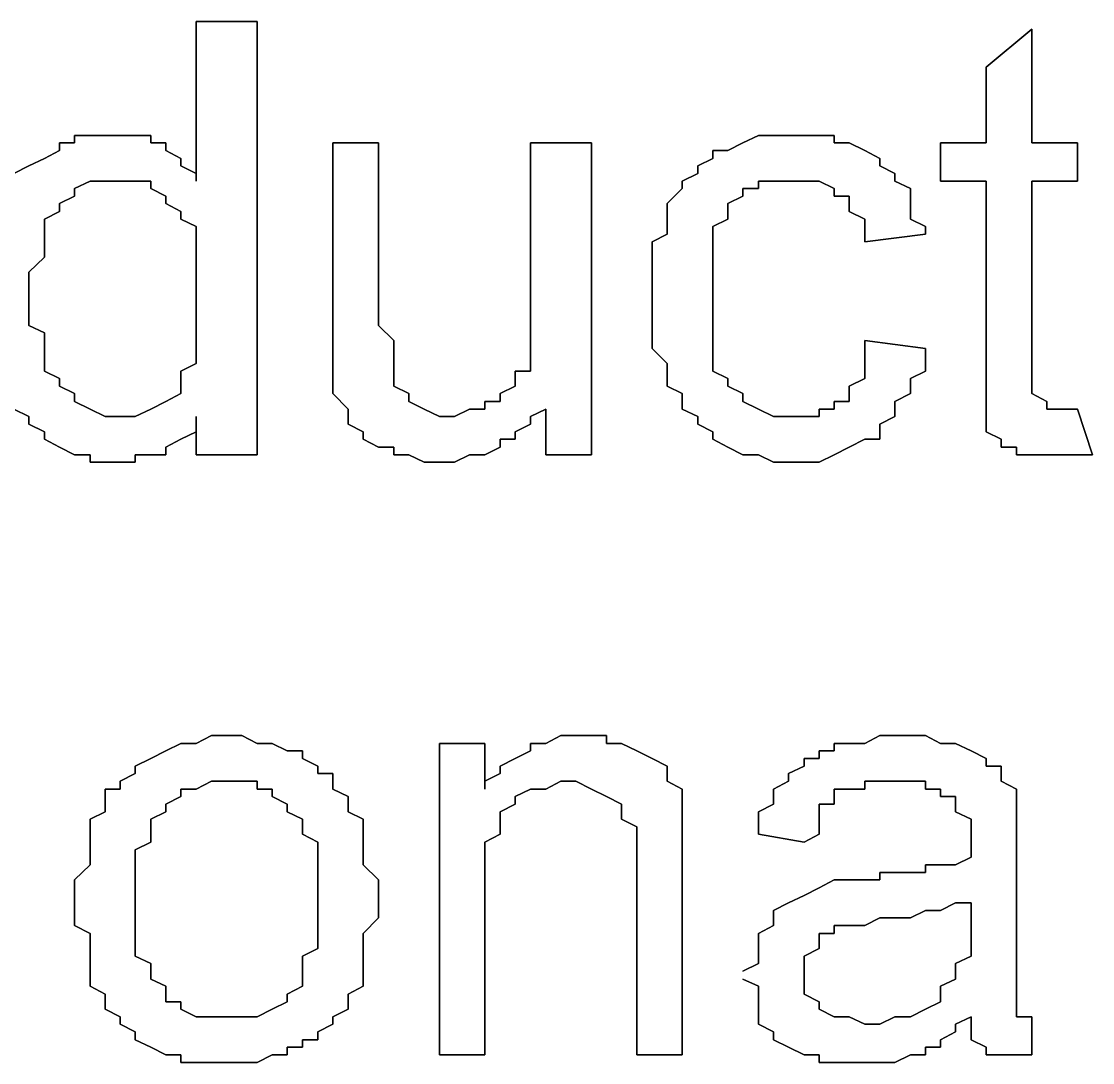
# Model space of a CAD drawing. Header units: metres. Extents: x 2.9 to 42.8, y 1.7 to 28.7.
# Drawn here: x 37.3539 to 37.6026, y 17.0162 to 17.2579 of the extents above; entities that cross this region are included whole.
import ezdxf

# ---------------------------------------------------------------- set-up
doc = ezdxf.new("R2010")
doc.units = ezdxf.units.M
doc.layers.add('GRIS', color=8, linetype='Continuous')

msp = doc.modelspace()

# ---------------------------------------------------------------- linework, layer by layer
at = {"layer": 'GRIS', "lineweight": -3}
for points in [[(37.4086, 17.2579), (37.3944, 17.2579), (37.4086, 17.2579)], [(37.3944, 17.2579), (37.3944, 17.2208), (37.3944, 17.2579)], [(37.4086, 17.1573), (37.4086, 17.2579), (37.4086, 17.1573)], [(37.5885, 17.2561), (37.5779, 17.2473), (37.5885, 17.2561)], [(37.5885, 17.2297), (37.5885, 17.2561), (37.5885, 17.2297)], [(37.5779, 17.2473), (37.5779, 17.2297), (37.5779, 17.2473)], [(37.3698, 17.2314), (37.3662, 17.2314), (37.3698, 17.2314)], [(37.3662, 17.2314), (37.3662, 17.2297), (37.3662, 17.2314)], [(37.3733, 17.2314), (37.3698, 17.2314), (37.3733, 17.2314)], [(37.3768, 17.2314), (37.3733, 17.2314), (37.3768, 17.2314)], [(37.3803, 17.2314), (37.3768, 17.2314), (37.3803, 17.2314)], [(37.3839, 17.2314), (37.3803, 17.2314), (37.3839, 17.2314)], [(37.3839, 17.2297), (37.3839, 17.2314), (37.3839, 17.2297)], [(37.525, 17.2314), (37.5214, 17.2297), (37.525, 17.2314)], [(37.5285, 17.2314), (37.525, 17.2314), (37.5285, 17.2314)], [(37.532, 17.2314), (37.5285, 17.2314), (37.532, 17.2314)], [(37.5356, 17.2314), (37.532, 17.2314), (37.5356, 17.2314)], [(37.5391, 17.2314), (37.5356, 17.2314), (37.5391, 17.2314)], [(37.5426, 17.2314), (37.5391, 17.2314), (37.5426, 17.2314)], [(37.5426, 17.2297), (37.5426, 17.2314), (37.5426, 17.2297)], [(37.3662, 17.2297), (37.3627, 17.2297), (37.3662, 17.2297)], [(37.3627, 17.2297), (37.3627, 17.2279), (37.3627, 17.2297)], [(37.3874, 17.2297), (37.3839, 17.2297), (37.3874, 17.2297)], [(37.3874, 17.2279), (37.3874, 17.2297), (37.3874, 17.2279)], [(37.4368, 17.2297), (37.4262, 17.2297), (37.4368, 17.2297)], [(37.4262, 17.2297), (37.4262, 17.1856), (37.4262, 17.2297)], [(37.4368, 17.1891), (37.4368, 17.2297), (37.4368, 17.1891)], [(37.4862, 17.2297), (37.4721, 17.2297), (37.4862, 17.2297)], [(37.4721, 17.2297), (37.4721, 17.1909), (37.4721, 17.2297)], [(37.4862, 17.1573), (37.4862, 17.2297), (37.4862, 17.1573)], [(37.5214, 17.2297), (37.5179, 17.2279), (37.5214, 17.2297)], [(37.5461, 17.2297), (37.5426, 17.2297), (37.5461, 17.2297)], [(37.5497, 17.2279), (37.5461, 17.2297), (37.5497, 17.2279)], [(37.5779, 17.2297), (37.5673, 17.2297), (37.5779, 17.2297)], [(37.5673, 17.2297), (37.5673, 17.2208), (37.5673, 17.2297)], [(37.5991, 17.2297), (37.5885, 17.2297), (37.5991, 17.2297)], [(37.5991, 17.2208), (37.5991, 17.2297), (37.5991, 17.2208)], [(37.3592, 17.2261), (37.3556, 17.2244), (37.3592, 17.2261)], [(37.3627, 17.2279), (37.3592, 17.2261), (37.3627, 17.2279)], [(37.3909, 17.2261), (37.3874, 17.2279), (37.3909, 17.2261)], [(37.3909, 17.2244), (37.3909, 17.2261), (37.3909, 17.2244)], [(37.5144, 17.2261), (37.5109, 17.2244), (37.5144, 17.2261)], [(37.5179, 17.2279), (37.5144, 17.2279), (37.5179, 17.2279)], [(37.5144, 17.2279), (37.5144, 17.2261), (37.5144, 17.2279)], [(37.5532, 17.2261), (37.5497, 17.2279), (37.5532, 17.2261)], [(37.5532, 17.2244), (37.5532, 17.2261), (37.5532, 17.2244)], [(37.3556, 17.2244), (37.3521, 17.2226), (37.3556, 17.2244)], [(37.3944, 17.2226), (37.3909, 17.2244), (37.3944, 17.2226)], [(37.5109, 17.2244), (37.5109, 17.2226), (37.5109, 17.2244)], [(37.5567, 17.2226), (37.5532, 17.2244), (37.5567, 17.2226)], [(37.3944, 17.2208), (37.3944, 17.2226), (37.3944, 17.2208)], [(37.5109, 17.2226), (37.5073, 17.2208), (37.5109, 17.2226)], [(37.5567, 17.2208), (37.5567, 17.2226), (37.5567, 17.2208)], [(37.3662, 17.2191), (37.3698, 17.2208), (37.3662, 17.2191)], [(37.3662, 17.2173), (37.3662, 17.2191), (37.3662, 17.2173)], [(37.3698, 17.2208), (37.3733, 17.2208), (37.3698, 17.2208)], [(37.3733, 17.2208), (37.3768, 17.2208), (37.3733, 17.2208)], [(37.3768, 17.2208), (37.3803, 17.2208), (37.3768, 17.2208)], [(37.3803, 17.2208), (37.3839, 17.2208), (37.3803, 17.2208)], [(37.3839, 17.2208), (37.3839, 17.2191), (37.3839, 17.2208)], [(37.3839, 17.2191), (37.3874, 17.2173), (37.3839, 17.2191)], [(37.5073, 17.2191), (37.5038, 17.2156), (37.5073, 17.2191)], [(37.5073, 17.2208), (37.5073, 17.2191), (37.5073, 17.2208)], [(37.5214, 17.2173), (37.5214, 17.2191), (37.5214, 17.2173)], [(37.5214, 17.2191), (37.525, 17.2191), (37.5214, 17.2191)], [(37.525, 17.2191), (37.525, 17.2208), (37.525, 17.2191)], [(37.525, 17.2208), (37.5285, 17.2208), (37.525, 17.2208)], [(37.5285, 17.2208), (37.532, 17.2208), (37.5285, 17.2208)], [(37.532, 17.2208), (37.5356, 17.2208), (37.532, 17.2208)], [(37.5356, 17.2208), (37.5391, 17.2208), (37.5356, 17.2208)], [(37.5391, 17.2208), (37.5426, 17.2191), (37.5391, 17.2208)], [(37.5426, 17.2191), (37.5426, 17.2173), (37.5426, 17.2191)], [(37.5603, 17.2191), (37.5567, 17.2208), (37.5603, 17.2191)], [(37.5603, 17.2173), (37.5603, 17.2191), (37.5603, 17.2173)], [(37.5673, 17.2208), (37.5779, 17.2208), (37.5673, 17.2208)], [(37.5779, 17.2208), (37.5779, 17.1785), (37.5779, 17.2208)], [(37.5885, 17.1785), (37.5885, 17.2208), (37.5885, 17.1785)], [(37.5885, 17.2208), (37.5991, 17.2208), (37.5885, 17.2208)], [(37.3627, 17.2156), (37.3662, 17.2173), (37.3627, 17.2156)], [(37.3874, 17.2173), (37.3874, 17.2156), (37.3874, 17.2173)], [(37.5179, 17.2156), (37.5214, 17.2173), (37.5179, 17.2156)], [(37.5426, 17.2173), (37.5461, 17.2173), (37.5426, 17.2173)], [(37.5461, 17.2173), (37.5461, 17.2156), (37.5461, 17.2173)], [(37.5603, 17.2138), (37.5603, 17.2173), (37.5603, 17.2138)], [(37.3592, 17.212), (37.3627, 17.2138), (37.3592, 17.212)], [(37.3627, 17.2138), (37.3627, 17.2156), (37.3627, 17.2138)], [(37.3874, 17.2156), (37.3909, 17.2138), (37.3874, 17.2156)], [(37.3909, 17.2138), (37.3909, 17.212), (37.3909, 17.2138)], [(37.5038, 17.2156), (37.5038, 17.2138), (37.5038, 17.2156)], [(37.5038, 17.2138), (37.5038, 17.212), (37.5038, 17.2138)], [(37.5179, 17.2138), (37.5179, 17.2156), (37.5179, 17.2138)], [(37.5179, 17.212), (37.5179, 17.2138), (37.5179, 17.212)], [(37.5461, 17.2156), (37.5461, 17.2138), (37.5461, 17.2156)], [(37.5461, 17.2138), (37.5497, 17.212), (37.5461, 17.2138)], [(37.5603, 17.212), (37.5603, 17.2138), (37.5603, 17.212)], [(37.3592, 17.2103), (37.3592, 17.212), (37.3592, 17.2103)], [(37.3909, 17.212), (37.3944, 17.2103), (37.3909, 17.212)], [(37.5038, 17.212), (37.5038, 17.2103), (37.5038, 17.212)], [(37.5144, 17.2103), (37.5179, 17.212), (37.5144, 17.2103)], [(37.5497, 17.212), (37.5497, 17.2103), (37.5497, 17.212)], [(37.5638, 17.2103), (37.5603, 17.212), (37.5638, 17.2103)], [(37.3592, 17.2085), (37.3592, 17.2103), (37.3592, 17.2085)], [(37.3944, 17.2103), (37.3944, 17.2085), (37.3944, 17.2103)], [(37.5038, 17.2103), (37.5038, 17.2085), (37.5038, 17.2103)], [(37.5144, 17.2085), (37.5144, 17.2103), (37.5144, 17.2085)], [(37.5497, 17.2103), (37.5497, 17.2067), (37.5497, 17.2103)], [(37.5638, 17.2085), (37.5638, 17.2103), (37.5638, 17.2085)], [(37.3592, 17.205), (37.3592, 17.2085), (37.3592, 17.205)], [(37.3944, 17.2085), (37.3944, 17.2067), (37.3944, 17.2085)], [(37.3944, 17.2067), (37.3944, 17.2032), (37.3944, 17.2067)], [(37.5038, 17.2085), (37.5003, 17.2067), (37.5038, 17.2085)], [(37.5003, 17.2067), (37.5003, 17.2032), (37.5003, 17.2067)], [(37.5144, 17.205), (37.5144, 17.2085), (37.5144, 17.205)], [(37.5497, 17.2067), (37.5638, 17.2085), (37.5497, 17.2067)], [(37.3592, 17.2032), (37.3592, 17.205), (37.3592, 17.2032)], [(37.5144, 17.2032), (37.5144, 17.205), (37.5144, 17.2032)], [(37.3556, 17.1997), (37.3592, 17.2032), (37.3556, 17.1997)], [(37.3944, 17.2032), (37.3944, 17.2014), (37.3944, 17.2032)], [(37.3944, 17.2014), (37.3944, 17.1979), (37.3944, 17.2014)], [(37.5003, 17.2032), (37.5003, 17.2014), (37.5003, 17.2032)], [(37.5003, 17.2014), (37.5003, 17.1979), (37.5003, 17.2014)], [(37.5144, 17.2014), (37.5144, 17.2032), (37.5144, 17.2014)], [(37.5144, 17.1979), (37.5144, 17.2014), (37.5144, 17.1979)], [(37.3556, 17.1979), (37.3556, 17.1997), (37.3556, 17.1979)], [(37.3556, 17.1944), (37.3556, 17.1979), (37.3556, 17.1944)], [(37.3944, 17.1979), (37.3944, 17.1962), (37.3944, 17.1979)], [(37.3944, 17.1962), (37.3944, 17.1926), (37.3944, 17.1962)], [(37.5003, 17.1979), (37.5003, 17.1962), (37.5003, 17.1979)], [(37.5003, 17.1962), (37.5003, 17.1944), (37.5003, 17.1962)], [(37.5144, 17.1944), (37.5144, 17.1979), (37.5144, 17.1944)], [(37.3556, 17.1909), (37.3556, 17.1944), (37.3556, 17.1909)], [(37.5003, 17.1944), (37.5003, 17.1909), (37.5003, 17.1944)], [(37.5144, 17.1909), (37.5144, 17.1944), (37.5144, 17.1909)], [(37.3944, 17.1926), (37.3944, 17.1909), (37.3944, 17.1926)], [(37.3556, 17.1873), (37.3556, 17.1909), (37.3556, 17.1873)], [(37.3944, 17.1909), (37.3944, 17.1873), (37.3944, 17.1909)], [(37.4368, 17.1873), (37.4368, 17.1891), (37.4368, 17.1873)], [(37.4721, 17.1909), (37.4721, 17.1891), (37.4721, 17.1909)], [(37.4721, 17.1891), (37.4721, 17.1856), (37.4721, 17.1891)], [(37.5003, 17.1909), (37.5003, 17.1891), (37.5003, 17.1909)], [(37.5003, 17.1891), (37.5003, 17.1856), (37.5003, 17.1891)], [(37.5144, 17.1873), (37.5144, 17.1909), (37.5144, 17.1873)], [(37.3592, 17.1856), (37.3556, 17.1873), (37.3592, 17.1856)], [(37.3944, 17.1873), (37.3944, 17.1838), (37.3944, 17.1873)], [(37.4403, 17.1838), (37.4368, 17.1873), (37.4403, 17.1838)], [(37.5144, 17.1856), (37.5144, 17.1873), (37.5144, 17.1856)], [(37.3592, 17.1838), (37.3592, 17.1856), (37.3592, 17.1838)], [(37.3592, 17.1803), (37.3592, 17.1838), (37.3592, 17.1803)], [(37.3944, 17.1838), (37.3944, 17.182), (37.3944, 17.1838)], [(37.4262, 17.1856), (37.4262, 17.182), (37.4262, 17.1856)], [(37.4403, 17.1803), (37.4403, 17.1838), (37.4403, 17.1803)], [(37.4721, 17.1856), (37.4721, 17.1838), (37.4721, 17.1856)], [(37.4721, 17.1838), (37.4721, 17.1803), (37.4721, 17.1838)], [(37.5003, 17.1856), (37.5003, 17.1838), (37.5003, 17.1856)], [(37.5003, 17.1838), (37.5003, 17.182), (37.5003, 17.1838)], [(37.5144, 17.1838), (37.5144, 17.1856), (37.5144, 17.1838)], [(37.5144, 17.1803), (37.5144, 17.1838), (37.5144, 17.1803)], [(37.5497, 17.1838), (37.5497, 17.1803), (37.5497, 17.1838)], [(37.5638, 17.182), (37.5497, 17.1838), (37.5638, 17.182)], [(37.3944, 17.182), (37.3944, 17.1803), (37.3944, 17.182)], [(37.4262, 17.182), (37.4262, 17.1803), (37.4262, 17.182)], [(37.5003, 17.182), (37.5038, 17.1785), (37.5003, 17.182)], [(37.5638, 17.1803), (37.5638, 17.182), (37.5638, 17.1803)], [(37.3592, 17.1785), (37.3592, 17.1803), (37.3592, 17.1785)], [(37.3944, 17.1803), (37.3944, 17.1785), (37.3944, 17.1803)], [(37.4262, 17.1803), (37.4262, 17.1767), (37.4262, 17.1803)], [(37.4403, 17.1785), (37.4403, 17.1803), (37.4403, 17.1785)], [(37.4721, 17.1803), (37.4721, 17.1785), (37.4721, 17.1803)], [(37.5144, 17.1785), (37.5144, 17.1803), (37.5144, 17.1785)], [(37.5497, 17.1803), (37.5497, 17.1785), (37.5497, 17.1803)], [(37.5638, 17.1767), (37.5638, 17.1803), (37.5638, 17.1767)], [(37.3592, 17.1767), (37.3592, 17.1785), (37.3592, 17.1767)], [(37.3627, 17.175), (37.3592, 17.1767), (37.3627, 17.175)], [(37.3944, 17.1785), (37.3909, 17.1767), (37.3944, 17.1785)], [(37.3909, 17.1767), (37.3909, 17.175), (37.3909, 17.1767)], [(37.4262, 17.1767), (37.4262, 17.175), (37.4262, 17.1767)], [(37.4403, 17.1767), (37.4403, 17.1785), (37.4403, 17.1767)], [(37.4403, 17.175), (37.4403, 17.1767), (37.4403, 17.175)], [(37.4721, 17.1767), (37.4685, 17.1767), (37.4721, 17.1767)], [(37.4685, 17.1767), (37.4685, 17.175), (37.4685, 17.1767)], [(37.4721, 17.1785), (37.4721, 17.1767), (37.4721, 17.1785)], [(37.5038, 17.1785), (37.5038, 17.1767), (37.5038, 17.1785)], [(37.5038, 17.1767), (37.5038, 17.175), (37.5038, 17.1767)], [(37.5144, 17.1767), (37.5144, 17.1785), (37.5144, 17.1767)], [(37.5179, 17.175), (37.5144, 17.1767), (37.5179, 17.175)], [(37.5497, 17.1785), (37.5497, 17.175), (37.5497, 17.1785)], [(37.5603, 17.175), (37.5638, 17.1767), (37.5603, 17.175)], [(37.5779, 17.1785), (37.5779, 17.175), (37.5779, 17.1785)], [(37.5885, 17.175), (37.5885, 17.1785), (37.5885, 17.175)], [(37.3627, 17.1732), (37.3627, 17.175), (37.3627, 17.1732)], [(37.3909, 17.175), (37.3909, 17.1732), (37.3909, 17.175)], [(37.4262, 17.175), (37.4262, 17.1732), (37.4262, 17.175)], [(37.4403, 17.1732), (37.4403, 17.175), (37.4403, 17.1732)], [(37.4685, 17.175), (37.4685, 17.1732), (37.4685, 17.175)], [(37.5038, 17.175), (37.5038, 17.1732), (37.5038, 17.175)], [(37.5179, 17.1732), (37.5179, 17.175), (37.5179, 17.1732)], [(37.5497, 17.175), (37.5461, 17.1732), (37.5497, 17.175)], [(37.5603, 17.1732), (37.5603, 17.175), (37.5603, 17.1732)], [(37.5779, 17.175), (37.5779, 17.1715), (37.5779, 17.175)], [(37.5885, 17.1732), (37.5885, 17.175), (37.5885, 17.1732)], [(37.3662, 17.1715), (37.3627, 17.1732), (37.3662, 17.1715)], [(37.3662, 17.1697), (37.3662, 17.1715), (37.3662, 17.1697)], [(37.3909, 17.1715), (37.3874, 17.1697), (37.3909, 17.1715)], [(37.3909, 17.1732), (37.3909, 17.1715), (37.3909, 17.1732)], [(37.4262, 17.1732), (37.4262, 17.1715), (37.4262, 17.1732)], [(37.4262, 17.1715), (37.4297, 17.1679), (37.4262, 17.1715)], [(37.4438, 17.1715), (37.4403, 17.1732), (37.4438, 17.1715)], [(37.4438, 17.1697), (37.4438, 17.1715), (37.4438, 17.1697)], [(37.4685, 17.1732), (37.465, 17.1715), (37.4685, 17.1732)], [(37.465, 17.1715), (37.465, 17.1697), (37.465, 17.1715)], [(37.5038, 17.1732), (37.5073, 17.1715), (37.5038, 17.1732)], [(37.5073, 17.1715), (37.5073, 17.1697), (37.5073, 17.1715)], [(37.5214, 17.1715), (37.5179, 17.1732), (37.5214, 17.1715)], [(37.5214, 17.1697), (37.5214, 17.1715), (37.5214, 17.1697)], [(37.5461, 17.1732), (37.5461, 17.1715), (37.5461, 17.1732)], [(37.5461, 17.1715), (37.5461, 17.1697), (37.5461, 17.1715)], [(37.5567, 17.1697), (37.5603, 17.1715), (37.5567, 17.1697)], [(37.5603, 17.1715), (37.5603, 17.1732), (37.5603, 17.1715)], [(37.5779, 17.1715), (37.5779, 17.1697), (37.5779, 17.1715)], [(37.5885, 17.1715), (37.5885, 17.1732), (37.5885, 17.1715)], [(37.592, 17.1697), (37.5885, 17.1715), (37.592, 17.1697)], [(37.3698, 17.1679), (37.3662, 17.1697), (37.3698, 17.1679)], [(37.3874, 17.1697), (37.3839, 17.1679), (37.3874, 17.1697)], [(37.4474, 17.1679), (37.4438, 17.1697), (37.4474, 17.1679)], [(37.465, 17.1697), (37.4615, 17.1697), (37.465, 17.1697)], [(37.4615, 17.1697), (37.4615, 17.1679), (37.4615, 17.1697)], [(37.5073, 17.1697), (37.5073, 17.1679), (37.5073, 17.1697)], [(37.525, 17.1679), (37.5214, 17.1697), (37.525, 17.1679)], [(37.5461, 17.1697), (37.5426, 17.1697), (37.5461, 17.1697)], [(37.5426, 17.1697), (37.5426, 17.1679), (37.5426, 17.1697)], [(37.5567, 17.1679), (37.5567, 17.1697), (37.5567, 17.1679)], [(37.5779, 17.1697), (37.5779, 17.1679), (37.5779, 17.1697)], [(37.592, 17.1679), (37.592, 17.1697), (37.592, 17.1679)], [(37.3521, 17.1679), (37.3556, 17.1662), (37.3521, 17.1679)], [(37.3733, 17.1662), (37.3698, 17.1679), (37.3733, 17.1662)], [(37.3839, 17.1679), (37.3803, 17.1662), (37.3839, 17.1679)], [(37.4297, 17.1679), (37.4297, 17.1662), (37.4297, 17.1679)], [(37.4509, 17.1662), (37.4474, 17.1679), (37.4509, 17.1662)], [(37.4579, 17.1679), (37.4544, 17.1662), (37.4579, 17.1679)], [(37.4615, 17.1679), (37.4579, 17.1679), (37.4615, 17.1679)], [(37.4721, 17.1662), (37.4756, 17.1679), (37.4721, 17.1662)], [(37.4756, 17.1679), (37.4756, 17.1573), (37.4756, 17.1679)], [(37.5073, 17.1679), (37.5109, 17.1662), (37.5073, 17.1679)], [(37.5285, 17.1662), (37.525, 17.1679), (37.5285, 17.1662)], [(37.5426, 17.1679), (37.5391, 17.1679), (37.5426, 17.1679)], [(37.5391, 17.1679), (37.5391, 17.1662), (37.5391, 17.1679)], [(37.5567, 17.1662), (37.5567, 17.1679), (37.5567, 17.1662)], [(37.5779, 17.1679), (37.5779, 17.1662), (37.5779, 17.1679)], [(37.5955, 17.1679), (37.592, 17.1679), (37.5955, 17.1679)], [(37.5991, 17.1679), (37.5955, 17.1679), (37.5991, 17.1679)], [(37.6026, 17.1573), (37.5991, 17.1679), (37.6026, 17.1573)], [(37.3556, 17.1662), (37.3556, 17.1644), (37.3556, 17.1662)], [(37.3556, 17.1644), (37.3592, 17.1626), (37.3556, 17.1644)], [(37.3768, 17.1662), (37.3733, 17.1662), (37.3768, 17.1662)], [(37.3803, 17.1662), (37.3768, 17.1662), (37.3803, 17.1662)], [(37.3944, 17.1644), (37.3944, 17.1662), (37.3944, 17.1644)], [(37.3944, 17.1662), (37.3944, 17.1573), (37.3944, 17.1662)], [(37.3944, 17.1626), (37.3944, 17.1644), (37.3944, 17.1626)], [(37.4297, 17.1662), (37.4297, 17.1644), (37.4297, 17.1662)], [(37.4297, 17.1644), (37.4332, 17.1626), (37.4297, 17.1644)], [(37.4544, 17.1662), (37.4509, 17.1662), (37.4544, 17.1662)], [(37.4685, 17.1626), (37.4721, 17.1644), (37.4685, 17.1626)], [(37.4721, 17.1644), (37.4721, 17.1662), (37.4721, 17.1644)], [(37.5109, 17.1662), (37.5109, 17.1644), (37.5109, 17.1662)], [(37.5109, 17.1644), (37.5144, 17.1626), (37.5109, 17.1644)], [(37.532, 17.1662), (37.5285, 17.1662), (37.532, 17.1662)], [(37.5356, 17.1662), (37.532, 17.1662), (37.5356, 17.1662)], [(37.5391, 17.1662), (37.5356, 17.1662), (37.5391, 17.1662)], [(37.5532, 17.1644), (37.5567, 17.1662), (37.5532, 17.1644)], [(37.5532, 17.1626), (37.5532, 17.1644), (37.5532, 17.1626)], [(37.5779, 17.1662), (37.5779, 17.1644), (37.5779, 17.1662)], [(37.5779, 17.1644), (37.5779, 17.1626), (37.5779, 17.1644)], [(37.3592, 17.1626), (37.3592, 17.1609), (37.3592, 17.1626)], [(37.3909, 17.1609), (37.3944, 17.1626), (37.3909, 17.1609)], [(37.4332, 17.1626), (37.4332, 17.1609), (37.4332, 17.1626)], [(37.4685, 17.1609), (37.4685, 17.1626), (37.4685, 17.1609)], [(37.5144, 17.1626), (37.5144, 17.1609), (37.5144, 17.1626)], [(37.5532, 17.1609), (37.5532, 17.1626), (37.5532, 17.1609)], [(37.5779, 17.1626), (37.5814, 17.1609), (37.5779, 17.1626)], [(37.3592, 17.1609), (37.3627, 17.1591), (37.3592, 17.1609)], [(37.3627, 17.1591), (37.3662, 17.1573), (37.3627, 17.1591)], [(37.3874, 17.1591), (37.3909, 17.1609), (37.3874, 17.1591)], [(37.3874, 17.1573), (37.3874, 17.1591), (37.3874, 17.1573)], [(37.4332, 17.1609), (37.4368, 17.1591), (37.4332, 17.1609)], [(37.4368, 17.1591), (37.4403, 17.1591), (37.4368, 17.1591)], [(37.4403, 17.1591), (37.4403, 17.1573), (37.4403, 17.1591)], [(37.4615, 17.1573), (37.465, 17.1591), (37.4615, 17.1573)], [(37.465, 17.1591), (37.465, 17.1609), (37.465, 17.1591)], [(37.465, 17.1609), (37.4685, 17.1609), (37.465, 17.1609)], [(37.5144, 17.1609), (37.5179, 17.1591), (37.5144, 17.1609)], [(37.5179, 17.1591), (37.5214, 17.1573), (37.5179, 17.1591)], [(37.5426, 17.1573), (37.5461, 17.1591), (37.5426, 17.1573)], [(37.5461, 17.1591), (37.5497, 17.1609), (37.5461, 17.1591)], [(37.5497, 17.1609), (37.5532, 17.1609), (37.5497, 17.1609)], [(37.5814, 17.1609), (37.5814, 17.1591), (37.5814, 17.1609)], [(37.5814, 17.1591), (37.5849, 17.1591), (37.5814, 17.1591)], [(37.5849, 17.1591), (37.5849, 17.1573), (37.5849, 17.1591)], [(37.3662, 17.1573), (37.3698, 17.1573), (37.3662, 17.1573)], [(37.3698, 17.1573), (37.3698, 17.1556), (37.3698, 17.1573)], [(37.3803, 17.1556), (37.3803, 17.1573), (37.3803, 17.1556)], [(37.3803, 17.1573), (37.3839, 17.1573), (37.3803, 17.1573)], [(37.3839, 17.1573), (37.3874, 17.1573), (37.3839, 17.1573)], [(37.3944, 17.1573), (37.4086, 17.1573), (37.3944, 17.1573)], [(37.4403, 17.1573), (37.4438, 17.1573), (37.4403, 17.1573)], [(37.4438, 17.1573), (37.4474, 17.1556), (37.4438, 17.1573)], [(37.4544, 17.1556), (37.4579, 17.1573), (37.4544, 17.1556)], [(37.4579, 17.1573), (37.4615, 17.1573), (37.4579, 17.1573)], [(37.4756, 17.1573), (37.4862, 17.1573), (37.4756, 17.1573)], [(37.5214, 17.1573), (37.525, 17.1573), (37.5214, 17.1573)], [(37.525, 17.1573), (37.5285, 17.1556), (37.525, 17.1573)], [(37.5391, 17.1556), (37.5426, 17.1573), (37.5391, 17.1556)], [(37.5849, 17.1573), (37.5885, 17.1573), (37.5849, 17.1573)], [(37.5885, 17.1573), (37.592, 17.1573), (37.5885, 17.1573)], [(37.592, 17.1573), (37.5955, 17.1573), (37.592, 17.1573)], [(37.5955, 17.1573), (37.5991, 17.1573), (37.5955, 17.1573)], [(37.5991, 17.1573), (37.6026, 17.1573), (37.5991, 17.1573)], [(37.3698, 17.1556), (37.3733, 17.1556), (37.3698, 17.1556)], [(37.3733, 17.1556), (37.3768, 17.1556), (37.3733, 17.1556)], [(37.3768, 17.1556), (37.3803, 17.1556), (37.3768, 17.1556)], [(37.4474, 17.1556), (37.4509, 17.1556), (37.4474, 17.1556)], [(37.4509, 17.1556), (37.4544, 17.1556), (37.4509, 17.1556)], [(37.5285, 17.1556), (37.532, 17.1556), (37.5285, 17.1556)], [(37.532, 17.1556), (37.5356, 17.1556), (37.532, 17.1556)], [(37.5356, 17.1556), (37.5391, 17.1556), (37.5356, 17.1556)], [(37.398, 17.0921), (37.3944, 17.0903), (37.398, 17.0921)], [(37.4015, 17.0921), (37.398, 17.0921), (37.4015, 17.0921)], [(37.405, 17.0921), (37.4015, 17.0921), (37.405, 17.0921)], [(37.4086, 17.0903), (37.405, 17.0921), (37.4086, 17.0903)], [(37.4791, 17.0921), (37.4756, 17.0903), (37.4791, 17.0921)], [(37.4826, 17.0921), (37.4791, 17.0921), (37.4826, 17.0921)], [(37.4862, 17.0921), (37.4826, 17.0921), (37.4862, 17.0921)], [(37.4897, 17.0921), (37.4862, 17.0921), (37.4897, 17.0921)], [(37.4897, 17.0903), (37.4897, 17.0921), (37.4897, 17.0903)], [(37.5532, 17.0921), (37.5497, 17.0903), (37.5532, 17.0921)], [(37.5567, 17.0921), (37.5532, 17.0921), (37.5567, 17.0921)], [(37.5603, 17.0921), (37.5567, 17.0921), (37.5603, 17.0921)], [(37.5638, 17.0921), (37.5603, 17.0921), (37.5638, 17.0921)], [(37.5673, 17.0903), (37.5638, 17.0921), (37.5673, 17.0903)], [(37.3909, 17.0903), (37.3874, 17.0886), (37.3909, 17.0903)], [(37.3944, 17.0903), (37.3909, 17.0903), (37.3944, 17.0903)], [(37.4121, 17.0903), (37.4086, 17.0903), (37.4121, 17.0903)], [(37.4156, 17.0886), (37.4121, 17.0903), (37.4156, 17.0886)], [(37.4615, 17.0903), (37.4509, 17.0903), (37.4615, 17.0903)], [(37.4509, 17.0903), (37.4509, 17.018), (37.4509, 17.0903)], [(37.4615, 17.0797), (37.4615, 17.0903), (37.4615, 17.0797)], [(37.4756, 17.0903), (37.4721, 17.0903), (37.4756, 17.0903)], [(37.4721, 17.0903), (37.4721, 17.0886), (37.4721, 17.0903)], [(37.4932, 17.0903), (37.4897, 17.0903), (37.4932, 17.0903)], [(37.4968, 17.0886), (37.4932, 17.0903), (37.4968, 17.0886)], [(37.5461, 17.0903), (37.5426, 17.0903), (37.5461, 17.0903)], [(37.5426, 17.0903), (37.5426, 17.0886), (37.5426, 17.0903)], [(37.5497, 17.0903), (37.5461, 17.0903), (37.5497, 17.0903)], [(37.5708, 17.0903), (37.5673, 17.0903), (37.5708, 17.0903)], [(37.5744, 17.0886), (37.5708, 17.0903), (37.5744, 17.0886)], [(37.3839, 17.0868), (37.3803, 17.085), (37.3839, 17.0868)], [(37.3874, 17.0886), (37.3839, 17.0868), (37.3874, 17.0886)], [(37.4191, 17.0886), (37.4156, 17.0886), (37.4191, 17.0886)], [(37.4191, 17.0868), (37.4191, 17.0886), (37.4191, 17.0868)], [(37.4227, 17.085), (37.4191, 17.0868), (37.4227, 17.085)], [(37.4685, 17.0868), (37.465, 17.085), (37.4685, 17.0868)], [(37.4721, 17.0886), (37.4685, 17.0868), (37.4721, 17.0886)], [(37.5003, 17.0868), (37.4968, 17.0886), (37.5003, 17.0868)], [(37.5038, 17.085), (37.5003, 17.0868), (37.5038, 17.085)], [(37.5391, 17.0868), (37.5356, 17.0868), (37.5391, 17.0868)], [(37.5356, 17.0868), (37.5356, 17.085), (37.5356, 17.0868)], [(37.5426, 17.0886), (37.5391, 17.0886), (37.5426, 17.0886)], [(37.5391, 17.0886), (37.5391, 17.0868), (37.5391, 17.0886)], [(37.5779, 17.0868), (37.5744, 17.0886), (37.5779, 17.0868)], [(37.5779, 17.085), (37.5779, 17.0868), (37.5779, 17.085)], [(37.3803, 17.085), (37.3803, 17.0833), (37.3803, 17.085)], [(37.4227, 17.0833), (37.4227, 17.085), (37.4227, 17.0833)], [(37.465, 17.085), (37.465, 17.0833), (37.465, 17.085)], [(37.5038, 17.0833), (37.5038, 17.085), (37.5038, 17.0833)], [(37.5356, 17.085), (37.532, 17.0833), (37.5356, 17.085)], [(37.5814, 17.085), (37.5779, 17.085), (37.5814, 17.085)], [(37.5814, 17.0833), (37.5814, 17.085), (37.5814, 17.0833)], [(37.3803, 17.0833), (37.3768, 17.0815), (37.3803, 17.0833)], [(37.4262, 17.0833), (37.4227, 17.0833), (37.4262, 17.0833)], [(37.4262, 17.0815), (37.4262, 17.0833), (37.4262, 17.0815)], [(37.465, 17.0833), (37.4615, 17.0815), (37.465, 17.0833)], [(37.5038, 17.0815), (37.5038, 17.0833), (37.5038, 17.0815)], [(37.532, 17.0833), (37.532, 17.0815), (37.532, 17.0833)], [(37.5814, 17.0815), (37.5814, 17.0833), (37.5814, 17.0815)], [(37.3768, 17.0797), (37.3733, 17.0797), (37.3768, 17.0797)], [(37.3733, 17.0797), (37.3733, 17.078), (37.3733, 17.0797)], [(37.3768, 17.0815), (37.3768, 17.0797), (37.3768, 17.0815)], [(37.3909, 17.078), (37.3909, 17.0797), (37.3909, 17.078)], [(37.3909, 17.0797), (37.3944, 17.0797), (37.3909, 17.0797)], [(37.3944, 17.0797), (37.398, 17.0815), (37.3944, 17.0797)], [(37.398, 17.0815), (37.4015, 17.0815), (37.398, 17.0815)], [(37.4015, 17.0815), (37.405, 17.0815), (37.4015, 17.0815)], [(37.405, 17.0815), (37.4086, 17.0815), (37.405, 17.0815)], [(37.4086, 17.0815), (37.4086, 17.0797), (37.4086, 17.0815)], [(37.4086, 17.0797), (37.4121, 17.0797), (37.4086, 17.0797)], [(37.4121, 17.0797), (37.4121, 17.078), (37.4121, 17.0797)], [(37.4262, 17.0797), (37.4262, 17.0815), (37.4262, 17.0797)], [(37.4297, 17.078), (37.4262, 17.0797), (37.4297, 17.078)], [(37.4615, 17.0815), (37.4615, 17.0797), (37.4615, 17.0815)], [(37.4685, 17.078), (37.4721, 17.0797), (37.4685, 17.078)], [(37.4721, 17.0797), (37.4756, 17.0797), (37.4721, 17.0797)], [(37.4756, 17.0797), (37.4791, 17.0815), (37.4756, 17.0797)], [(37.4791, 17.0815), (37.4826, 17.0815), (37.4791, 17.0815)], [(37.4826, 17.0815), (37.4862, 17.0797), (37.4826, 17.0815)], [(37.4862, 17.0797), (37.4897, 17.078), (37.4862, 17.0797)], [(37.5073, 17.0797), (37.5038, 17.0815), (37.5073, 17.0797)], [(37.5073, 17.0762), (37.5073, 17.0797), (37.5073, 17.0762)], [(37.532, 17.0815), (37.5285, 17.0797), (37.532, 17.0815)], [(37.5285, 17.0797), (37.5285, 17.078), (37.5285, 17.0797)], [(37.5426, 17.078), (37.5426, 17.0797), (37.5426, 17.078)], [(37.5426, 17.0797), (37.5461, 17.0797), (37.5426, 17.0797)], [(37.5461, 17.0797), (37.5497, 17.0797), (37.5461, 17.0797)], [(37.5497, 17.0797), (37.5497, 17.0815), (37.5497, 17.0797)], [(37.5497, 17.0815), (37.5532, 17.0815), (37.5497, 17.0815)], [(37.5532, 17.0815), (37.5567, 17.0815), (37.5532, 17.0815)], [(37.5567, 17.0815), (37.5603, 17.0815), (37.5567, 17.0815)], [(37.5603, 17.0815), (37.5638, 17.0815), (37.5603, 17.0815)], [(37.5638, 17.0815), (37.5638, 17.0797), (37.5638, 17.0815)], [(37.5638, 17.0797), (37.5673, 17.0797), (37.5638, 17.0797)], [(37.5673, 17.0797), (37.5673, 17.078), (37.5673, 17.0797)], [(37.5849, 17.0797), (37.5814, 17.0815), (37.5849, 17.0797)], [(37.5849, 17.078), (37.5849, 17.0797), (37.5849, 17.078)], [(37.3733, 17.078), (37.3733, 17.0744), (37.3733, 17.078)], [(37.3874, 17.0762), (37.3909, 17.078), (37.3874, 17.0762)], [(37.4121, 17.078), (37.4156, 17.0762), (37.4121, 17.078)], [(37.4297, 17.0762), (37.4297, 17.078), (37.4297, 17.0762)], [(37.4685, 17.0762), (37.4685, 17.078), (37.4685, 17.0762)], [(37.4897, 17.078), (37.4932, 17.0762), (37.4897, 17.078)], [(37.5285, 17.078), (37.5285, 17.0762), (37.5285, 17.078)], [(37.5426, 17.0762), (37.5426, 17.078), (37.5426, 17.0762)], [(37.5673, 17.078), (37.5708, 17.078), (37.5673, 17.078)], [(37.5708, 17.078), (37.5708, 17.0762), (37.5708, 17.078)], [(37.5849, 17.0762), (37.5849, 17.078), (37.5849, 17.0762)], [(37.3733, 17.0744), (37.3698, 17.0727), (37.3733, 17.0744)], [(37.3839, 17.0727), (37.3874, 17.0744), (37.3839, 17.0727)], [(37.3874, 17.0744), (37.3874, 17.0762), (37.3874, 17.0744)], [(37.4156, 17.0762), (37.4156, 17.0744), (37.4156, 17.0762)], [(37.4156, 17.0744), (37.4191, 17.0727), (37.4156, 17.0744)], [(37.4297, 17.0744), (37.4297, 17.0762), (37.4297, 17.0744)], [(37.4332, 17.0727), (37.4297, 17.0744), (37.4332, 17.0727)], [(37.465, 17.0744), (37.4685, 17.0762), (37.465, 17.0744)], [(37.465, 17.0727), (37.465, 17.0744), (37.465, 17.0727)], [(37.4932, 17.0762), (37.4932, 17.0744), (37.4932, 17.0762)], [(37.4932, 17.0744), (37.4932, 17.0727), (37.4932, 17.0744)], [(37.5073, 17.0744), (37.5073, 17.0762), (37.5073, 17.0744)], [(37.5073, 17.0727), (37.5073, 17.0744), (37.5073, 17.0727)], [(37.5285, 17.0762), (37.525, 17.0744), (37.5285, 17.0762)], [(37.525, 17.0744), (37.525, 17.0727), (37.525, 17.0744)], [(37.5391, 17.0727), (37.5391, 17.0762), (37.5391, 17.0727)], [(37.5391, 17.0762), (37.5426, 17.0762), (37.5391, 17.0762)], [(37.5708, 17.0762), (37.5708, 17.0744), (37.5708, 17.0762)], [(37.5708, 17.0744), (37.5744, 17.0727), (37.5708, 17.0744)], [(37.5849, 17.0744), (37.5849, 17.0762), (37.5849, 17.0744)], [(37.5849, 17.0727), (37.5849, 17.0744), (37.5849, 17.0727)], [(37.3698, 17.0727), (37.3698, 17.0709), (37.3698, 17.0727)], [(37.3839, 17.0709), (37.3839, 17.0727), (37.3839, 17.0709)], [(37.4191, 17.0727), (37.4191, 17.0709), (37.4191, 17.0727)], [(37.4332, 17.0709), (37.4332, 17.0727), (37.4332, 17.0709)], [(37.465, 17.0709), (37.465, 17.0727), (37.465, 17.0709)], [(37.4932, 17.0727), (37.4968, 17.0709), (37.4932, 17.0727)], [(37.5073, 17.0709), (37.5073, 17.0727), (37.5073, 17.0709)], [(37.525, 17.0727), (37.525, 17.0692), (37.525, 17.0727)], [(37.5391, 17.0709), (37.5391, 17.0727), (37.5391, 17.0709)], [(37.5744, 17.0727), (37.5744, 17.0692), (37.5744, 17.0727)], [(37.5849, 17.0692), (37.5849, 17.0727), (37.5849, 17.0692)], [(37.3698, 17.0709), (37.3698, 17.0692), (37.3698, 17.0709)], [(37.3839, 17.0692), (37.3839, 17.0709), (37.3839, 17.0692)], [(37.4191, 17.0709), (37.4191, 17.0692), (37.4191, 17.0709)], [(37.4332, 17.0692), (37.4332, 17.0709), (37.4332, 17.0692)], [(37.465, 17.0692), (37.465, 17.0709), (37.465, 17.0692)], [(37.4968, 17.0709), (37.4968, 17.0692), (37.4968, 17.0709)], [(37.5073, 17.0674), (37.5073, 17.0709), (37.5073, 17.0674)], [(37.5391, 17.0692), (37.5391, 17.0709), (37.5391, 17.0692)], [(37.3698, 17.0692), (37.3698, 17.0674), (37.3698, 17.0692)], [(37.3698, 17.0674), (37.3698, 17.0639), (37.3698, 17.0674)], [(37.3803, 17.0656), (37.3839, 17.0674), (37.3803, 17.0656)], [(37.3839, 17.0674), (37.3839, 17.0692), (37.3839, 17.0674)], [(37.4191, 17.0692), (37.4227, 17.0674), (37.4191, 17.0692)], [(37.4227, 17.0674), (37.4227, 17.0639), (37.4227, 17.0674)], [(37.4332, 17.0656), (37.4332, 17.0692), (37.4332, 17.0656)], [(37.4615, 17.0674), (37.465, 17.0692), (37.4615, 17.0674)], [(37.4615, 17.0639), (37.4615, 17.0674), (37.4615, 17.0639)], [(37.4968, 17.0692), (37.4968, 17.0674), (37.4968, 17.0692)], [(37.4968, 17.0674), (37.4968, 17.0639), (37.4968, 17.0674)], [(37.5073, 17.0656), (37.5073, 17.0674), (37.5073, 17.0656)], [(37.525, 17.0692), (37.5356, 17.0674), (37.525, 17.0692)], [(37.5356, 17.0674), (37.5391, 17.0692), (37.5356, 17.0674)], [(37.5744, 17.0692), (37.5744, 17.0674), (37.5744, 17.0692)], [(37.5744, 17.0674), (37.5744, 17.0656), (37.5744, 17.0674)], [(37.5849, 17.0674), (37.5849, 17.0692), (37.5849, 17.0674)], [(37.5849, 17.0639), (37.5849, 17.0674), (37.5849, 17.0639)], [(37.3803, 17.0621), (37.3803, 17.0656), (37.3803, 17.0621)], [(37.4332, 17.0639), (37.4332, 17.0656), (37.4332, 17.0639)], [(37.5073, 17.0621), (37.5073, 17.0656), (37.5073, 17.0621)], [(37.5744, 17.0656), (37.5744, 17.0639), (37.5744, 17.0656)], [(37.3698, 17.0621), (37.3662, 17.0586), (37.3698, 17.0621)], [(37.3698, 17.0639), (37.3698, 17.0621), (37.3698, 17.0639)], [(37.3803, 17.0603), (37.3803, 17.0621), (37.3803, 17.0603)], [(37.4227, 17.0639), (37.4227, 17.0621), (37.4227, 17.0639)], [(37.4227, 17.0621), (37.4227, 17.0603), (37.4227, 17.0621)], [(37.4332, 17.0621), (37.4332, 17.0639), (37.4332, 17.0621)], [(37.4368, 17.0586), (37.4332, 17.0621), (37.4368, 17.0586)], [(37.4615, 17.0621), (37.4615, 17.0639), (37.4615, 17.0621)], [(37.4615, 17.0586), (37.4615, 17.0621), (37.4615, 17.0586)], [(37.4968, 17.0639), (37.4968, 17.0621), (37.4968, 17.0639)], [(37.4968, 17.0621), (37.4968, 17.018), (37.4968, 17.0621)], [(37.5073, 17.018), (37.5073, 17.0621), (37.5073, 17.018)], [(37.5673, 17.0621), (37.5638, 17.0621), (37.5673, 17.0621)], [(37.5638, 17.0621), (37.5638, 17.0603), (37.5638, 17.0621)], [(37.5708, 17.0621), (37.5673, 17.0621), (37.5708, 17.0621)], [(37.5744, 17.0639), (37.5708, 17.0621), (37.5744, 17.0639)], [(37.5849, 17.048), (37.5849, 17.0639), (37.5849, 17.048)], [(37.3803, 17.0568), (37.3803, 17.0603), (37.3803, 17.0568)], [(37.4227, 17.0603), (37.4227, 17.0568), (37.4227, 17.0603)], [(37.5567, 17.0603), (37.5532, 17.0603), (37.5567, 17.0603)], [(37.5532, 17.0603), (37.5532, 17.0586), (37.5532, 17.0603)], [(37.5603, 17.0603), (37.5567, 17.0603), (37.5603, 17.0603)], [(37.5638, 17.0603), (37.5603, 17.0603), (37.5638, 17.0603)], [(37.3662, 17.0586), (37.3662, 17.0568), (37.3662, 17.0586)], [(37.3662, 17.0568), (37.3662, 17.0533), (37.3662, 17.0568)], [(37.3803, 17.055), (37.3803, 17.0568), (37.3803, 17.055)], [(37.4227, 17.0568), (37.4227, 17.0533), (37.4227, 17.0568)], [(37.4368, 17.0568), (37.4368, 17.0586), (37.4368, 17.0568)], [(37.4368, 17.055), (37.4368, 17.0568), (37.4368, 17.055)], [(37.4615, 17.0568), (37.4615, 17.0586), (37.4615, 17.0568)], [(37.4615, 17.018), (37.4615, 17.0568), (37.4615, 17.018)], [(37.5391, 17.0568), (37.5356, 17.055), (37.5391, 17.0568)], [(37.5426, 17.0586), (37.5391, 17.0568), (37.5426, 17.0586)], [(37.5461, 17.0586), (37.5426, 17.0586), (37.5461, 17.0586)], [(37.5497, 17.0586), (37.5461, 17.0586), (37.5497, 17.0586)], [(37.5532, 17.0586), (37.5497, 17.0586), (37.5532, 17.0586)], [(37.3803, 17.0533), (37.3803, 17.055), (37.3803, 17.0533)], [(37.4368, 17.0515), (37.4368, 17.055), (37.4368, 17.0515)], [(37.5356, 17.055), (37.532, 17.0533), (37.5356, 17.055)], [(37.3662, 17.0533), (37.3662, 17.0515), (37.3662, 17.0533)], [(37.3803, 17.0515), (37.3803, 17.0533), (37.3803, 17.0515)], [(37.4227, 17.0533), (37.4227, 17.0498), (37.4227, 17.0533)], [(37.532, 17.0533), (37.5285, 17.0515), (37.532, 17.0533)], [(37.5673, 17.0515), (37.5708, 17.0533), (37.5673, 17.0515)], [(37.5708, 17.0533), (37.5744, 17.0533), (37.5708, 17.0533)], [(37.5744, 17.0533), (37.5744, 17.0498), (37.5744, 17.0533)], [(37.3662, 17.0515), (37.3662, 17.048), (37.3662, 17.0515)], [(37.3803, 17.048), (37.3803, 17.0515), (37.3803, 17.048)], [(37.4227, 17.0498), (37.4227, 17.048), (37.4227, 17.0498)], [(37.4332, 17.0462), (37.4368, 17.0498), (37.4332, 17.0462)], [(37.4368, 17.0498), (37.4368, 17.0515), (37.4368, 17.0498)], [(37.5285, 17.0515), (37.5285, 17.0498), (37.5285, 17.0515)], [(37.5285, 17.0498), (37.5285, 17.048), (37.5285, 17.0498)], [(37.5497, 17.048), (37.5532, 17.0498), (37.5497, 17.048)], [(37.5532, 17.0498), (37.5567, 17.0498), (37.5532, 17.0498)], [(37.5567, 17.0498), (37.5603, 17.0498), (37.5567, 17.0498)], [(37.5603, 17.0498), (37.5638, 17.0515), (37.5603, 17.0498)], [(37.5638, 17.0515), (37.5673, 17.0515), (37.5638, 17.0515)], [(37.5744, 17.0498), (37.5744, 17.048), (37.5744, 17.0498)], [(37.3662, 17.048), (37.3698, 17.0462), (37.3662, 17.048)], [(37.3803, 17.0462), (37.3803, 17.048), (37.3803, 17.0462)], [(37.4227, 17.048), (37.4227, 17.0445), (37.4227, 17.048)], [(37.5285, 17.048), (37.525, 17.0462), (37.5285, 17.048)], [(37.5426, 17.0462), (37.5426, 17.048), (37.5426, 17.0462)], [(37.5426, 17.048), (37.5461, 17.048), (37.5426, 17.048)], [(37.5461, 17.048), (37.5497, 17.048), (37.5461, 17.048)], [(37.5744, 17.048), (37.5744, 17.0462), (37.5744, 17.048)], [(37.5849, 17.0445), (37.5849, 17.048), (37.5849, 17.0445)], [(37.3698, 17.0462), (37.3698, 17.0427), (37.3698, 17.0462)], [(37.3803, 17.0427), (37.3803, 17.0462), (37.3803, 17.0427)], [(37.4227, 17.0445), (37.4227, 17.0427), (37.4227, 17.0445)], [(37.4332, 17.0445), (37.4332, 17.0462), (37.4332, 17.0445)], [(37.4332, 17.0409), (37.4332, 17.0445), (37.4332, 17.0409)], [(37.525, 17.0462), (37.525, 17.0445), (37.525, 17.0462)], [(37.525, 17.0445), (37.525, 17.0409), (37.525, 17.0445)], [(37.5391, 17.0445), (37.5391, 17.0462), (37.5391, 17.0445)], [(37.5391, 17.0462), (37.5426, 17.0462), (37.5391, 17.0462)], [(37.5391, 17.0427), (37.5391, 17.0445), (37.5391, 17.0427)], [(37.5744, 17.0462), (37.5744, 17.0427), (37.5744, 17.0462)], [(37.5849, 17.0409), (37.5849, 17.0445), (37.5849, 17.0409)], [(37.3698, 17.0427), (37.3698, 17.0409), (37.3698, 17.0427)], [(37.3803, 17.0409), (37.3803, 17.0427), (37.3803, 17.0409)], [(37.4227, 17.0427), (37.4191, 17.0409), (37.4227, 17.0427)], [(37.5356, 17.0409), (37.5391, 17.0427), (37.5356, 17.0409)], [(37.5744, 17.0427), (37.5744, 17.0409), (37.5744, 17.0427)], [(37.3698, 17.0409), (37.3698, 17.0392), (37.3698, 17.0409)], [(37.3839, 17.0392), (37.3803, 17.0409), (37.3839, 17.0392)], [(37.4191, 17.0409), (37.4191, 17.0374), (37.4191, 17.0409)], [(37.4332, 17.0392), (37.4332, 17.0409), (37.4332, 17.0392)], [(37.525, 17.0409), (37.525, 17.0392), (37.525, 17.0409)], [(37.5356, 17.0392), (37.5356, 17.0409), (37.5356, 17.0392)], [(37.5744, 17.0409), (37.5708, 17.0392), (37.5744, 17.0409)], [(37.5849, 17.0374), (37.5849, 17.0409), (37.5849, 17.0374)], [(37.3698, 17.0392), (37.3698, 17.0374), (37.3698, 17.0392)], [(37.3698, 17.0374), (37.3698, 17.0339), (37.3698, 17.0374)], [(37.3839, 17.0374), (37.3839, 17.0392), (37.3839, 17.0374)], [(37.3839, 17.0356), (37.3839, 17.0374), (37.3839, 17.0356)], [(37.4191, 17.0374), (37.4191, 17.0356), (37.4191, 17.0374)], [(37.4332, 17.0374), (37.4332, 17.0392), (37.4332, 17.0374)], [(37.4332, 17.0356), (37.4332, 17.0374), (37.4332, 17.0356)], [(37.525, 17.0392), (37.5214, 17.0374), (37.525, 17.0392)], [(37.5356, 17.0374), (37.5356, 17.0392), (37.5356, 17.0374)], [(37.5356, 17.0339), (37.5356, 17.0374), (37.5356, 17.0339)], [(37.5708, 17.0392), (37.5708, 17.0374), (37.5708, 17.0392)], [(37.5708, 17.0374), (37.5708, 17.0356), (37.5708, 17.0374)], [(37.5849, 17.0356), (37.5849, 17.0374), (37.5849, 17.0356)], [(37.3874, 17.0339), (37.3839, 17.0356), (37.3874, 17.0339)], [(37.4191, 17.0356), (37.4191, 17.0339), (37.4191, 17.0356)], [(37.4332, 17.0339), (37.4332, 17.0356), (37.4332, 17.0339)], [(37.5214, 17.0356), (37.525, 17.0339), (37.5214, 17.0356)], [(37.5708, 17.0356), (37.5673, 17.0339), (37.5708, 17.0356)], [(37.5849, 17.0321), (37.5849, 17.0356), (37.5849, 17.0321)], [(37.3698, 17.0339), (37.3733, 17.0321), (37.3698, 17.0339)], [(37.3733, 17.0321), (37.3733, 17.0303), (37.3733, 17.0321)], [(37.3874, 17.0321), (37.3874, 17.0339), (37.3874, 17.0321)], [(37.3874, 17.0303), (37.3874, 17.0321), (37.3874, 17.0303)], [(37.4191, 17.0339), (37.4156, 17.0321), (37.4191, 17.0339)], [(37.4156, 17.0321), (37.4156, 17.0303), (37.4156, 17.0321)], [(37.4297, 17.0321), (37.4332, 17.0339), (37.4297, 17.0321)], [(37.4297, 17.0303), (37.4297, 17.0321), (37.4297, 17.0303)], [(37.525, 17.0339), (37.525, 17.0321), (37.525, 17.0339)], [(37.525, 17.0321), (37.525, 17.0286), (37.525, 17.0321)], [(37.5356, 17.0321), (37.5356, 17.0339), (37.5356, 17.0321)], [(37.5391, 17.0303), (37.5356, 17.0321), (37.5391, 17.0303)], [(37.5673, 17.0339), (37.5673, 17.0321), (37.5673, 17.0339)], [(37.5673, 17.0321), (37.5673, 17.0303), (37.5673, 17.0321)], [(37.5849, 17.0303), (37.5849, 17.0321), (37.5849, 17.0303)], [(37.3733, 17.0303), (37.3733, 17.0286), (37.3733, 17.0303)], [(37.3909, 17.0303), (37.3874, 17.0303), (37.3909, 17.0303)], [(37.3909, 17.0286), (37.3909, 17.0303), (37.3909, 17.0286)], [(37.4156, 17.0303), (37.4121, 17.0286), (37.4156, 17.0303)], [(37.4297, 17.0286), (37.4297, 17.0303), (37.4297, 17.0286)], [(37.5391, 17.0286), (37.5391, 17.0303), (37.5391, 17.0286)], [(37.5673, 17.0303), (37.5638, 17.0286), (37.5673, 17.0303)], [(37.5849, 17.0286), (37.5849, 17.0303), (37.5849, 17.0286)], [(37.3733, 17.0286), (37.3768, 17.0268), (37.3733, 17.0286)], [(37.3944, 17.0268), (37.3909, 17.0286), (37.3944, 17.0268)], [(37.4121, 17.0286), (37.4086, 17.0268), (37.4121, 17.0286)], [(37.4262, 17.0268), (37.4297, 17.0286), (37.4262, 17.0268)], [(37.525, 17.0286), (37.525, 17.0268), (37.525, 17.0286)], [(37.5426, 17.0268), (37.5391, 17.0286), (37.5426, 17.0268)], [(37.5638, 17.0286), (37.5603, 17.0268), (37.5638, 17.0286)], [(37.5849, 17.0268), (37.5849, 17.0286), (37.5849, 17.0268)], [(37.3768, 17.0268), (37.3768, 17.0251), (37.3768, 17.0268)], [(37.3768, 17.0251), (37.3803, 17.0233), (37.3768, 17.0251)], [(37.398, 17.0268), (37.3944, 17.0268), (37.398, 17.0268)], [(37.4015, 17.0268), (37.398, 17.0268), (37.4015, 17.0268)], [(37.405, 17.0268), (37.4015, 17.0268), (37.405, 17.0268)], [(37.4086, 17.0268), (37.405, 17.0268), (37.4086, 17.0268)], [(37.4227, 17.0233), (37.4262, 17.0251), (37.4227, 17.0233)], [(37.4262, 17.0251), (37.4262, 17.0268), (37.4262, 17.0251)], [(37.525, 17.0268), (37.525, 17.0251), (37.525, 17.0268)], [(37.525, 17.0251), (37.5285, 17.0233), (37.525, 17.0251)], [(37.5461, 17.0268), (37.5426, 17.0268), (37.5461, 17.0268)], [(37.5497, 17.0251), (37.5461, 17.0268), (37.5497, 17.0251)], [(37.5532, 17.0251), (37.5497, 17.0251), (37.5532, 17.0251)], [(37.5567, 17.0268), (37.5532, 17.0251), (37.5567, 17.0268)], [(37.5603, 17.0268), (37.5567, 17.0268), (37.5603, 17.0268)], [(37.5708, 17.0251), (37.5744, 17.0268), (37.5708, 17.0251)], [(37.5708, 17.0233), (37.5708, 17.0251), (37.5708, 17.0233)], [(37.5744, 17.0268), (37.5744, 17.0251), (37.5744, 17.0268)], [(37.5744, 17.0251), (37.5744, 17.0215), (37.5744, 17.0251)], [(37.5885, 17.0268), (37.5849, 17.0268), (37.5885, 17.0268)], [(37.5885, 17.0233), (37.5885, 17.0268), (37.5885, 17.0233)], [(37.3803, 17.0233), (37.3803, 17.0215), (37.3803, 17.0233)], [(37.4227, 17.0215), (37.4227, 17.0233), (37.4227, 17.0215)], [(37.5285, 17.0233), (37.5285, 17.0215), (37.5285, 17.0233)], [(37.5673, 17.0215), (37.5708, 17.0233), (37.5673, 17.0215)], [(37.5885, 17.0215), (37.5885, 17.0233), (37.5885, 17.0215)], [(37.3803, 17.0215), (37.3839, 17.0198), (37.3803, 17.0215)], [(37.3839, 17.0198), (37.3874, 17.018), (37.3839, 17.0198)], [(37.4156, 17.018), (37.4156, 17.0198), (37.4156, 17.018)], [(37.4156, 17.0198), (37.4191, 17.0198), (37.4156, 17.0198)], [(37.4191, 17.0198), (37.4191, 17.0215), (37.4191, 17.0198)], [(37.4191, 17.0215), (37.4227, 17.0215), (37.4191, 17.0215)], [(37.5285, 17.0215), (37.532, 17.0198), (37.5285, 17.0215)], [(37.532, 17.0198), (37.5356, 17.018), (37.532, 17.0198)], [(37.5638, 17.018), (37.5638, 17.0198), (37.5638, 17.018)], [(37.5638, 17.0198), (37.5673, 17.0198), (37.5638, 17.0198)], [(37.5673, 17.0198), (37.5673, 17.0215), (37.5673, 17.0198)], [(37.5744, 17.0215), (37.5779, 17.0198), (37.5744, 17.0215)], [(37.5779, 17.0198), (37.5779, 17.018), (37.5779, 17.0198)], [(37.5885, 17.0198), (37.5885, 17.0215), (37.5885, 17.0198)], [(37.5885, 17.018), (37.5885, 17.0198), (37.5885, 17.018)], [(37.3874, 17.018), (37.3909, 17.018), (37.3874, 17.018)], [(37.3909, 17.018), (37.3909, 17.0162), (37.3909, 17.018)], [(37.4086, 17.0162), (37.4121, 17.018), (37.4086, 17.0162)], [(37.4121, 17.018), (37.4156, 17.018), (37.4121, 17.018)], [(37.4509, 17.018), (37.4615, 17.018), (37.4509, 17.018)], [(37.4968, 17.018), (37.5073, 17.018), (37.4968, 17.018)], [(37.5356, 17.018), (37.5391, 17.018), (37.5356, 17.018)], [(37.5391, 17.018), (37.5391, 17.0162), (37.5391, 17.018)], [(37.5567, 17.0162), (37.5603, 17.018), (37.5567, 17.0162)], [(37.5603, 17.018), (37.5638, 17.018), (37.5603, 17.018)], [(37.5779, 17.018), (37.5885, 17.018), (37.5779, 17.018)], [(37.3909, 17.0162), (37.3944, 17.0162), (37.3909, 17.0162)], [(37.3944, 17.0162), (37.398, 17.0162), (37.3944, 17.0162)], [(37.398, 17.0162), (37.4015, 17.0162), (37.398, 17.0162)], [(37.4015, 17.0162), (37.405, 17.0162), (37.4015, 17.0162)], [(37.405, 17.0162), (37.4086, 17.0162), (37.405, 17.0162)], [(37.5391, 17.0162), (37.5426, 17.0162), (37.5391, 17.0162)], [(37.5426, 17.0162), (37.5461, 17.0162), (37.5426, 17.0162)], [(37.5461, 17.0162), (37.5497, 17.0162), (37.5461, 17.0162)], [(37.5497, 17.0162), (37.5532, 17.0162), (37.5497, 17.0162)], [(37.5532, 17.0162), (37.5567, 17.0162), (37.5532, 17.0162)]]:
    msp.add_lwpolyline(points, dxfattribs=at)

doc.saveas('drawing.dxf')
